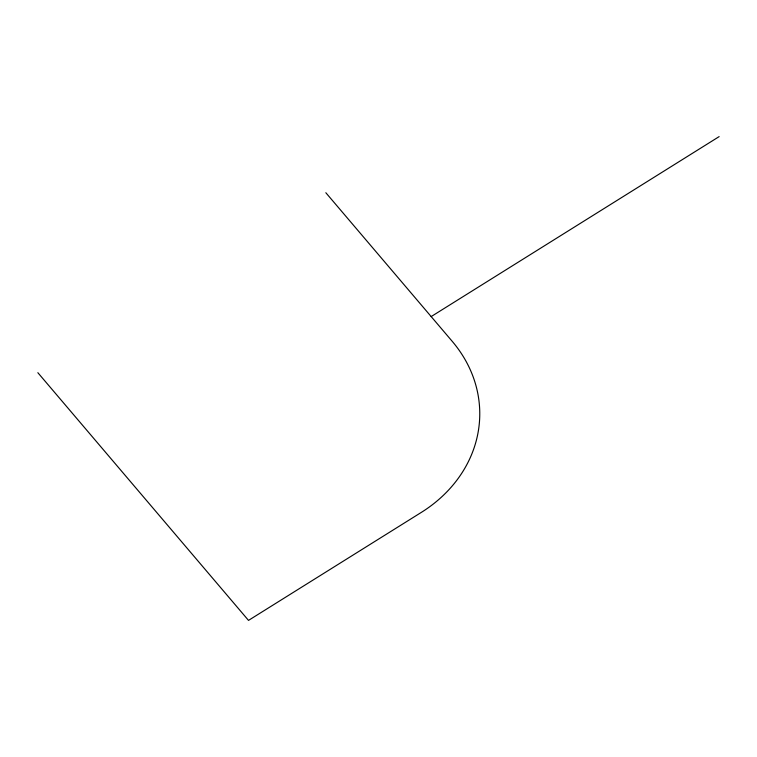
<?xml version="1.0" encoding="UTF-8"?>
<svg xmlns="http://www.w3.org/2000/svg" width="757" height="757" viewBox="0 0 757 757"><rect width="100%" height="100%" fill="white"/><g stroke="black" fill="none" stroke-linecap="round" stroke-linejoin="round"><path stroke-width="1.14" d="M431.168 316.577L719.15 136.61M325.832 192.723L452.232 341.341A142.723 122.464 0.6 0 1 421.299 512.413L248.504 620.39L37.85 372.69"/></g></svg>
